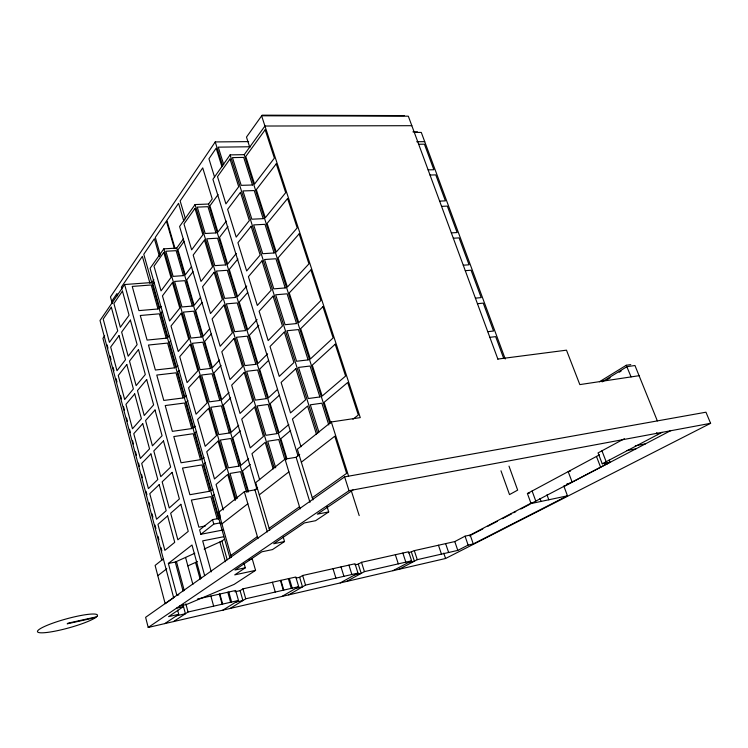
<?xml version="1.0" encoding="UTF-8"?>
<svg xmlns="http://www.w3.org/2000/svg" width="748" height="748" viewBox="0 0 748 748"><rect width="100%" height="100%" fill="white"/><g stroke="black" fill="none" stroke-linecap="round" stroke-linejoin="round"><path stroke-width="1.12" d="M248.635 141.606L215.237 141.933L110.48 296.9L112.284 303.585M218.659 519.168L151.825 282.52L124.636 284.53L100.017 320.49L173.62 597.559M183.41 238.827L176.706 248.093L163.821 248.85L150.096 268.317L220.155 515.83M185.429 218.771L180.146 200.969L202.727 167.879L212.226 198.959L208.561 204.036L195.069 204.559L179.595 226.494L257.022 489.491M411.83 125.692L264.942 126.029L244.241 154.658L230.113 154.883L212.918 179.268L297.975 455.803M104.701 335.824L102.934 338.32L161.83 560.439M153.854 279.715L151.741 282.641L143.784 254.264L154.378 238.743L159.455 256.48M154.303 282.407L152.957 284.259L159.735 308.251L161.11 306.456M184.102 241.389L177.94 249.869L185.242 274.862L191.535 266.615M218.098 194.592L209.926 205.84L217.911 232.076L226.27 221.137M162.484 311.299L161.101 313.085L167.991 337.451L169.394 335.721M193.031 271.702L186.71 279.902L194.134 305.296L200.586 297.358M227.916 226.494L219.529 237.368L227.654 264.063L236.237 253.507M170.787 340.639L169.375 342.36L176.369 367.109L177.818 365.454M202.11 302.529L195.63 310.42L203.166 336.245L209.795 328.615M237.911 258.967L229.29 269.448L237.565 296.619L246.746 286.045M179.23 370.447L177.781 372.102L184.887 397.244L186.476 395.533M211.338 333.879L204.69 341.453L212.357 367.707L219.482 360.059M247.691 292.477L239.238 302.108L247.653 329.756L257.088 319.62M187.916 400.619L186.317 402.312L193.545 427.865L195.172 426.238M221.053 365.407L213.909 373.009L221.707 399.713L229.01 392.41M258.827 325.277L249.355 335.338L257.929 363.5L267.616 353.813M196.631 431.4L194.994 433.017L202.334 458.982L204.008 457.439M230.618 397.852L223.278 405.098L231.216 432.26L238.706 425.322M268.579 360.377L259.659 369.175L268.392 397.843L277.508 389.409M205.494 462.685L203.811 464.218L211.273 490.613L212.984 489.155M240.332 430.857L232.815 437.739L240.884 465.368L248.57 458.805M279.313 395.271L270.15 403.63L279.041 432.83L288.812 424.499M214.498 494.484L212.778 495.933L219.089 518.289M250.234 464.443L242.511 470.941L248.514 491.483M290.654 430.474L280.837 438.721L286.867 458.552M257.602 487.761L254.946 489.856L244.334 491.745L218.65 512.343L231.394 557.372M299.705 454.457L296.133 457.28L285.007 459.122L255.685 482.638L269.738 530.341M497.925 359.236L408.324 116.183L261.604 115.79L360.265 417.618L331.317 421.966L297.349 449.221L312.954 499.898M163.092 559.065L155.107 565.432L165.177 603.711L174.321 597.259M220.482 517.111L218.799 518.448L212.526 519.626L199.632 529.911L200.847 534.287L222.941 530.005M200.847 534.287L213.778 524.096L220.052 522.899M178.828 594.847L176.846 595.277L168.365 563.459L191.993 545.011L201.072 578.185M352.953 419.207L358.32 415.018L347.698 382.509L324.127 402.321L330.719 422.985M221.913 523.88L247.831 503.75M259.285 494.849L288.878 471.866M301.341 462.189L334.786 436.206L346.633 473.362L312.281 497.71M157.809 575.689L166.748 568.779M204.148 549.06L221.922 541.066L224.409 539.215M230.842 555.427L257.387 536.615M269.14 528.294L299.49 506.779M344.613 476.878L145.608 617.324L148.216 627.45L445.574 558.494L710.6 423.312L705.953 412.204L344.613 476.878L349.007 490.707L148.216 627.45M353.009 489.959L317.339 514.147L328.699 511.931L327.007 506.48M182.783 604.534L183.353 606.665L168.581 616.633L178.725 614.304L177.631 610.19M244.1 563.571L245.307 567.797L234.732 574.875L255.564 570.369L252.31 559.083L249.028 559.775M283.193 537.045L284.521 541.524L272.496 549.584L261.809 551.809L234.966 570.004L245.307 567.797M328.699 511.931L315.6 520.702L304.399 522.927L273.693 543.749L284.521 541.524M164.756 623.617L178.725 614.304M173.517 621.579L188.047 612.014L238.472 600.466L235.657 590.481L197.528 599.026M255.564 570.369L234.124 584.394L186.645 604.44L179.707 606.002M234.937 591.808L240.099 590.649L242.922 588.863L295.806 577.017L298.686 586.675L281.968 596.437M222.904 610.125L238.472 600.466M230.029 608.479L245.737 598.802L298.686 586.675M599.429 381.779L626.254 365.276L630.76 364.631M602.14 381.882L626.955 366.67L634.959 365.51L657.352 420.9M607.208 379.582L610.19 377.749M619.148 372.27L621.139 371.055M296.227 578.054L299.639 577.288L302.659 575.483L355.038 563.758L357.974 573.099L340.218 582.926M288.709 594.875L305.539 585.104L357.974 573.099M355.076 564.843L358.292 564.123L361.499 562.309L408.623 551.753L411.596 560.822L392.971 570.696M346.567 581.458L364.435 571.622L411.596 560.822M408.361 552.884L414.308 550.64L454.793 541.571L465.06 536.176L470.193 535.035L473.26 543.927L468.117 545.096L457.804 550.388L417.281 559.663L399.049 569.284M624.402 438.693L598.054 452.914L602.243 463.788L609.985 462.255L609.143 460.095M563.814 486.013L567.48 495.812L531.061 503.554L527.415 493.521L599.513 454.803M602.243 463.788L661.989 432.372M470.099 535.082L531.922 502.712M531.061 503.554L609.985 462.255M469.445 535.905L482.825 528.911M487.967 526.218L497.233 521.375M502.375 518.682L511.641 513.839M513.698 512.754L515.755 511.679M520.907 508.986L530.164 504.143M564.132 486.378L671.096 430.437M473.26 543.927L567.48 495.812M168.365 563.459L175.266 562.047L194.826 553.249M187.842 565.871L197.509 561.57M176.5 615.791L185.42 613.743L182.961 604.562M235.657 602.215L242.904 600.55L240.099 590.649M295.666 588.442L302.501 586.871L299.639 577.288M354.767 574.875L361.209 573.398L358.292 564.123M408.24 562.599L414.392 561.187L411.437 552.192M176.444 608.218L183.353 606.665M96.455 616.857L68.04 623.159L67.208 623.841L95.576 617.549M527.415 493.521L529.64 493.063M566.937 483.844L570.303 483.152M570.415 471.184L568.19 471.623L572.117 482.067M604.908 464.33L607.142 463.891M223.68 536.727L202.671 540.869L211.254 571.893M626.946 450.558L635.968 448.809M205.41 525.938L198.884 527.181L191.376 500.085L210.917 496.625L217.219 518.981M635.258 445.799L645.459 443.845M349.007 490.707L710.6 423.312M639.072 375.702L579.831 384.603L566.479 350.167L497.831 359.068M489.846 337.32L495.653 336.637L503.741 358.479M487.771 331.673L493.568 331.018L483.245 303.127L477.458 303.697M475.41 298.153L481.198 297.601L471.062 270.215L465.284 270.683M463.283 265.231L469.052 264.783L459.094 237.883L453.335 238.238M451.362 232.89L457.122 232.544L447.332 206.102L441.582 206.364M439.646 201.109L445.397 200.866L435.775 174.882L430.044 175.041M428.137 169.88L433.868 169.731L424.415 144.196L418.693 144.261M250.402 146.758L218.276 147.15L223.727 164.635M416.692 141.727L424.714 141.643M412.896 131.854L417.478 131.826M414.42 132.452L421.292 132.415L505.237 358.984M404.388 115.594L262.127 115.173L246.485 137.09L249.701 147.122M656.744 432.615L657.586 434.691M626.254 365.276L631.069 376.899M601.953 450.81L606.17 461.722M596.465 456.439L600.597 467.173M546.984 494.821L548.808 499.776M540 498.43L541.094 501.422M532.109 490.997L535.783 501.076M508.995 466.135L517.663 490.127L509.51 494.596L500.973 470.791M465.06 536.176L468.117 545.096M454.793 541.571L457.804 550.388M445.63 543.618L448.632 552.482M443.77 553.127L445.574 558.494M438.459 545.227L441.451 554.128M414.308 550.64L417.281 559.663M402.854 553.053L405.827 562.141M395.346 554.726L398.31 563.861M331.317 421.966L348.605 476.167M244.241 154.658L329.784 423.218M351.195 490.454L359.199 515.596M328.802 424.939L321.883 403.191L310.308 404.818L318.919 432.166M361.499 562.309L364.435 571.622M230.113 154.883L317.685 433.307M316.526 434.476L307.596 406.052L292.431 419.039L300.995 446.771M348.942 565.114L351.869 574.501M215.237 141.933L222.68 165.841M221.95 166.757L216.172 148.179L208.944 158.763L214.583 177.192M341.013 566.9L343.93 576.315M333.01 568.686L335.917 578.148M296.133 457.28L309.971 502.357M208.561 204.036L286.353 459.73M285.007 459.122L300.144 508.921M284.764 459.337L278.742 439.525L267.7 441.236L275.694 467.818M195.069 204.559L274.142 467.715M273.179 468.912L265.203 442.349L251.954 453.699L259.659 479.749M302.659 575.483L305.539 585.104M183.812 221.062L178.557 203.306L166.907 220.38L175.116 248.766M289.345 578.466L292.216 588.162M288.382 578.681L291.252 588.377M254.946 489.856L267.317 531.95M280.921 580.345L283.782 590.088M280.435 580.457L283.296 590.2M176.706 248.093L247.981 492.287M246.55 492.212L240.566 471.67L230.01 473.437L237.228 498.439M272.431 582.253L275.283 592.033M174.34 248.317L166.411 221.099L155.304 237.378L160.371 255.18M244.334 491.745L257.976 538.635M163.821 248.85L235.994 499.187M235.227 500.524L227.719 474.456L216.05 484.452L223.297 509.958M242.922 588.863L245.737 598.802M218.799 518.448L229.963 557.98M150.021 283.501L142.363 256.34L121.363 287.12L121.952 289.308M221.922 541.066L227.186 559.756M219.847 542.001L225.4 561.767M212.526 519.626L213.778 524.096M228.804 592.023L231.609 602.037M227.785 592.248L230.59 602.271M219.875 594.015L222.67 604.085M219.36 594.136L222.156 604.197M210.871 596.034L213.648 606.151M124.636 284.53L204.662 575.651M195.565 562.44L200.155 579.223M117.586 295.806L116.969 293.553L112.097 300.696L112.696 302.931M185.551 557.419L192.881 584.422M176.444 561.514L184.26 590.583M175.266 562.047L183.064 591.098M185.841 603.814L188.047 612.014M107.095 344.837L107.993 348.213M110.087 356.104L110.985 359.479M113.088 367.371L113.986 370.746M116.08 378.628L116.978 382.013M120.568 395.533L121.466 398.908M123.56 406.79L124.467 410.175M126.562 418.057L127.459 421.442M129.554 429.324L130.451 432.699M132.546 440.591L133.443 443.966M135.538 451.848L136.435 455.233M138.539 463.115L139.437 466.5M141.531 474.382L142.429 477.766M146.019 491.277L146.917 494.662M149.011 502.544L149.918 505.929M152.012 513.811L152.91 517.186M155.004 525.077L155.902 528.453M157.996 536.335L158.894 539.719M160.988 547.601L161.886 550.986M111.349 307.222L103.205 319.05L109.423 342.36L117.726 330.887L111.349 307.222M122.457 291.075L113.911 303.492L120.344 327.278L129.067 315.235L122.457 291.075M163.775 252.431L154.013 266.204L161.026 290.888L171.002 277.517L163.775 252.431M194.985 208.402L183.98 223.923L191.647 249.841L202.895 234.75L194.985 208.402M230.001 159.015L217.509 176.64L225.924 203.877L238.706 186.738L230.001 159.015M265.157 129.797L245.774 156.482L254.563 184.073L274.394 158.108L265.157 129.797M119.016 335.665L110.676 347.053L116.987 370.728L125.496 359.704L119.016 335.665M130.404 320.107L121.644 332.075L128.179 356.226L137.127 344.641L130.404 320.107M172.461 282.585L162.447 295.871L169.572 320.957L179.801 308.092L172.461 282.585M204.494 240.061L193.19 255.068L200.988 281.426L212.544 266.877L204.494 240.061M240.463 192.329L227.626 209.375L236.2 237.107L249.336 220.576L240.463 192.329M276.264 163.821L256.34 189.646L265.297 217.752L285.689 192.675L276.264 163.821M126.805 364.547L118.259 375.496L124.664 399.516L133.387 388.96L126.805 364.547M138.483 349.587L129.498 361.097L136.136 385.622L145.308 374.524L138.483 349.587M181.287 313.234L171.012 326.016L178.267 351.523L188.748 339.171L181.287 313.234M214.162 272.291L202.558 286.736L210.497 313.552L222.352 299.583L214.162 272.291M251.122 226.27L237.929 242.707L246.662 270.954L260.164 255.049L251.122 226.27M287.597 198.501L267.111 223.428L276.236 252.067L297.199 227.916L287.597 198.501M134.715 393.878L125.954 404.359L132.452 428.763L141.4 418.674L134.715 393.878M146.683 379.554L137.473 390.568L144.214 415.486L153.621 404.883L146.683 379.554M190.263 344.398L179.726 356.665L187.094 382.593L197.855 370.774L190.263 344.398M224.007 305.091L212.095 318.966L220.164 346.259L232.348 332.869L224.007 305.091M261.987 260.856L248.42 276.657L257.312 305.446L271.197 290.187L261.987 260.856M299.144 233.853L278.078 257.845L287.382 287.036L308.943 263.857L299.144 233.853M142.746 423.667L133.77 433.672L140.372 458.449L149.535 448.856L142.746 423.667M155.014 409.988L145.579 420.516L152.424 445.827L162.064 435.738L155.014 409.988M199.389 376.085L188.58 387.819L196.07 414.177L207.112 402.91L199.389 376.085M234.031 338.479L221.801 351.756L230.01 379.535L242.52 366.763L234.031 338.479M273.057 296.115L259.117 311.252L268.177 340.583L282.454 326.006L273.057 296.115M310.916 269.916L289.261 292.926L298.742 322.678L320.911 300.509L310.916 269.916M150.909 453.933L141.699 463.442L148.413 488.603L157.8 479.515L150.909 453.933M163.485 440.927L153.808 450.932L160.764 476.654L170.647 467.089L163.485 440.927M208.673 408.324L197.584 419.497L205.204 446.294L216.527 435.598L208.673 408.324M244.231 372.476L231.674 385.136L240.033 413.41L252.88 401.283L244.231 372.476M284.343 332.047L270.009 346.502L279.247 376.384L293.927 362.528L284.343 332.047M322.93 306.699L300.659 328.69L310.327 359.012L333.131 337.909L322.93 306.699M159.193 484.676L149.759 493.68L156.575 519.234L166.206 510.669L159.193 484.676M172.096 472.362L162.166 481.834L169.244 507.967L179.38 498.963L172.096 472.362M97.016 616.333L94.725 618.129A31.107 4.656 -15.4 0 1 44.534 632.696A31.107 4.656 -15.4 0 1 59.513 620.905A31.107 4.656 -15.4 0 1 97.016 616.333M218.107 441.105L206.738 451.699L214.489 478.954L226.102 468.856L218.107 441.105M254.629 407.09L241.716 419.114L250.234 447.893L263.427 436.43L254.629 407.09M295.853 368.689L281.108 382.424L290.523 412.887L305.623 399.769L295.853 368.689M335.188 344.22L312.281 365.146L322.136 396.066L345.595 376.066L335.188 344.22M167.617 515.914L157.95 524.385L164.869 550.35L174.742 542.328L167.617 515.914M180.848 504.32L170.666 513.24L177.856 539.804L188.253 531.361L180.848 504.32M209.412 491.305L189.889 494.709L182.512 468.061L201.969 464.919L209.412 491.305M238.939 466.098L228.392 467.837L220.38 440.067L230.889 438.478L238.939 466.098M200.492 459.683L181.053 462.769L173.798 436.551L193.171 433.718L200.492 459.683M276.956 433.625L265.914 435.308L257.078 405.949L268.083 404.434L276.956 433.625M229.29 432.999L218.79 434.56L210.908 407.258L221.38 405.846L229.29 432.999M191.722 428.576L172.358 431.353L165.214 405.556L184.513 403.022L191.722 428.576M319.901 396.945L308.326 398.534L298.527 367.418L310.065 366.024L319.901 396.945M266.325 398.656L255.33 400.133L246.653 371.307L257.621 369.989L266.325 398.656M219.809 400.461L209.347 401.844L201.595 375L212.021 373.766L219.809 400.461M183.082 397.955L163.803 400.442L156.771 375.057L175.995 372.813L183.082 397.955M255.891 364.313L244.942 365.594L236.424 337.283L247.336 336.161L255.891 364.313M308.111 359.9L296.591 361.256L286.98 330.756L298.471 329.578L308.111 359.9M210.478 368.465L200.062 369.68L192.442 343.295L202.83 342.21L210.478 368.465M174.583 367.829L155.378 370.026L148.459 345.043L167.608 343.08L174.583 367.829M166.224 338.171L147.094 340.088L140.287 315.497L159.352 313.814L166.224 338.171M245.643 330.579L234.732 331.673L226.373 303.875L237.238 302.931L245.643 330.579M201.306 337.011L190.936 338.059L183.447 312.103L193.779 311.187L201.306 337.011M296.554 323.566L285.082 324.707L275.657 294.787L287.101 293.824L296.554 323.566M157.987 308.98L138.932 310.616L132.237 286.419L151.227 284.988L157.987 308.98M192.292 306.063L181.96 306.961L174.593 281.435L184.887 280.668L192.292 306.063M235.573 297.452L224.709 298.368L216.49 271.056L227.317 270.29L235.573 297.452M285.222 287.933L273.787 288.868L264.549 259.519L275.937 258.752L285.222 287.933M183.419 275.638L173.125 276.377L165.878 251.263L176.135 250.655L183.419 275.638M225.681 264.904L214.863 265.643L206.794 238.808L217.575 238.21L225.681 264.904M274.105 252.974L262.716 253.703L253.647 224.905L264.998 224.335L274.105 252.974M215.966 232.918L205.195 233.488L197.257 207.121L207.991 206.691L215.966 232.918M263.193 218.668L251.852 219.201L242.95 190.936L254.245 190.562L263.193 218.668M252.478 184.999L241.193 185.345L232.45 157.604L243.708 157.407L252.478 184.999"/></g></svg>
